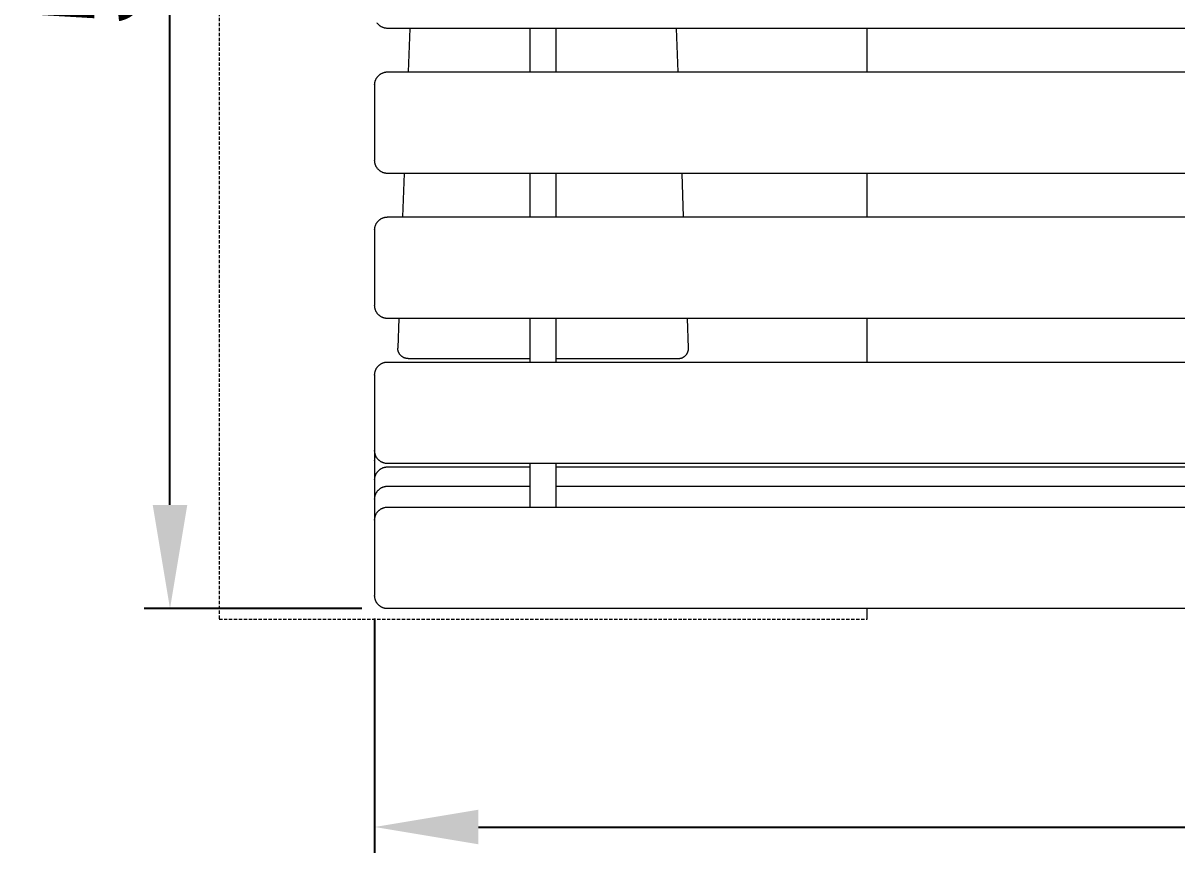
# Model space of a CAD drawing. Header units: millimetres. Extents: x -273 to 4197, y -77 to 2867.
# Drawn here: x -191.3 to 253.8, y 1053.3 to 1373.4 of the extents above; entities that cross this region are included whole.
import ezdxf

# ---------------------------------------------------------------- set-up
doc = ezdxf.new("R2010")
doc.units = ezdxf.units.MM
doc.linetypes.add('HIDDEN', pattern=[1.905, 1.27, -0.635])
for name, color, linetype, lineweight in [('ZANO_R', 7, 'Continuous', 0), ('ZANO_R_przerywana', 7, 'HIDDEN', 0), ('ZANO_W', 1, 'Continuous', 0)]:
    doc.layers.add(name, color=color, linetype=linetype, lineweight=lineweight)
doc.styles.add('Arial', font='arial.ttf')
doc.styles.get("Standard").update_dxf_attribs({"font": 'ARIALUNI.TTF'})
doc.dimstyles.new('pl i ang', dxfattribs={"dimtxt": 50, "dimasz": 50, "dimexe": 1.25, "dimexo": 0.625, "dimgap": 10, "dimtad": 1, "dimtoh": 1, "dimtxsty": 'Standard', "dimcen": 2.5, "dimclrd": 1, "dimclre": 1, "dimclrt": 1, "dimadec": 0, "dimazin": 0, "dimtfac": 1, "dimtmove": 0, "dimatfit": 3, "dimfxl": 1, "dimarcsym": 1})

# ---------------------------------------------------------------- blocks, each defined once
blk = doc.blocks.new('*D387')
at = {"layer": 'ZANO_W', "color": 1, "lineweight": -2}
for p, q in [((-60.69, 1689.46), (-144.63, 1689.46)), ((-134.63, 1187.53), (-134.63, 1649.46)), ((-60.69, 1147.53), (-144.63, 1147.53))]:
    blk.add_line(p, q, dxfattribs=at)
at = {"layer": 'ZANO_W', "color": 1}
for points in [[(-127.96, 1649.46), (-141.3, 1649.46), (-134.63, 1689.46)], [(-141.3, 1187.53), (-127.96, 1187.53), (-134.63, 1147.53)]]:
    blk.add_solid(points, dxfattribs=at)
at = {"layer": 'ZANO_W', "color": 1, "insert": (-165.05, 1418.49), "char_height": 40, "attachment_point": 5, "rotation": 90, "style": 'Arial'}
blk.add_mtext('542', dxfattribs=at)
blk = doc.blocks.new('*D388')
at = {"layer": 'ZANO_W', "color": 1, "lineweight": -2}
for p, q in [((-55.69, 1143.71), (-55.69, 1053.3)), ((1744.31, 1143.71), (1744.31, 1053.3)), ((-15.69, 1063.3), (1704.31, 1063.3))]:
    blk.add_line(p, q, dxfattribs=at)
at = {"layer": 'ZANO_W', "color": 1}
for points in [[(-15.69, 1069.97), (-15.69, 1056.64), (-55.69, 1063.3)], [(1704.31, 1056.64), (1704.31, 1069.97), (1744.31, 1063.3)]]:
    blk.add_solid(points, dxfattribs=at)
at = {"layer": 'ZANO_W', "color": 1, "insert": (844.31, 1093.73), "char_height": 40, "attachment_point": 5, "style": 'Arial'}
blk.add_mtext('1800', dxfattribs=at)

msp = doc.modelspace()

# ---------------------------------------------------------------- linework, layer by layer
at = {"layer": 'ZANO_R'}
for p, q in [((-54.67, 1373.31), (-54.78, 1373.45)), ((-54.57, 1373.17), (-54.67, 1373.31)), ((-54.46, 1373.04), (-54.57, 1373.17)), ((-54.34, 1372.92), (-54.46, 1373.04)), ((-54.23, 1372.79), (-54.34, 1372.92)), ((-54.1, 1372.68), (-54.23, 1372.79)), ((-53.98, 1372.56), (-54.1, 1372.68)), ((-53.85, 1372.45), (-53.98, 1372.56)), ((-53.71, 1372.35), (-53.85, 1372.45)), ((-53.57, 1372.25), (-53.71, 1372.35)), ((-53.43, 1372.15), (-53.57, 1372.25)), ((-53.29, 1372.06), (-53.43, 1372.15)), ((-53.14, 1371.97), (-53.29, 1372.06)), ((-52.99, 1371.89), (-53.14, 1371.97)), ((-52.84, 1371.81), (-52.99, 1371.89)), ((-52.68, 1371.74), (-52.84, 1371.81)), ((-52.52, 1371.68), (-52.68, 1371.74)), ((-52.37, 1371.62), (-52.52, 1371.68)), ((-52.2, 1371.56), (-52.37, 1371.62)), ((-52.04, 1371.52), (-52.2, 1371.56)), ((-51.87, 1371.47), (-52.04, 1371.52)), ((-51.71, 1371.43), (-51.87, 1371.47)), ((-51.54, 1371.4), (-51.71, 1371.43)), ((-51.37, 1371.38), (-51.54, 1371.4)), ((-51.2, 1371.36), (-51.37, 1371.38)), ((-51.03, 1371.34), (-51.2, 1371.36)), ((-50.86, 1371.33), (-51.03, 1371.34)), ((-50.69, 1371.33), (-50.86, 1371.33)), ((1739.31, 1371.33), (-50.69, 1371.33)), ((-42.15, 1371.33), (-42.78, 1354.54)), ((4.31, 1354.54), (4.31, 1371.33)), ((14.31, 1354.54), (14.31, 1371.33)), ((61.4, 1354.54), (60.77, 1371.33)), ((134.31, 1354.54), (134.31, 1371.33)), ((-54.34, 1352.95), (-54.23, 1353.07)), ((-54.23, 1353.07), (-54.1, 1353.19)), ((-54.1, 1353.19), (-53.98, 1353.31)), ((-53.98, 1353.31), (-53.85, 1353.42)), ((-53.85, 1353.42), (-53.71, 1353.52)), ((-53.71, 1353.52), (-53.57, 1353.62)), ((-53.57, 1353.62), (-53.43, 1353.72)), ((-53.43, 1353.72), (-53.29, 1353.81)), ((-53.29, 1353.81), (-53.14, 1353.9)), ((-53.14, 1353.9), (-52.99, 1353.98)), ((-52.99, 1353.98), (-52.84, 1354.05)), ((-52.84, 1354.05), (-52.68, 1354.12)), ((-52.68, 1354.12), (-52.52, 1354.19)), ((-52.52, 1354.19), (-52.37, 1354.25)), ((-52.37, 1354.25), (-52.2, 1354.3)), ((-52.2, 1354.3), (-52.04, 1354.35)), ((-52.04, 1354.35), (-51.87, 1354.4)), ((-51.87, 1354.4), (-51.71, 1354.43)), ((-51.71, 1354.43), (-51.54, 1354.46)), ((-51.54, 1354.46), (-51.37, 1354.49)), ((-51.37, 1354.49), (-51.2, 1354.51)), ((-51.2, 1354.51), (-51.03, 1354.53)), ((-51.03, 1354.53), (-50.86, 1354.53)), ((-50.86, 1354.53), (-50.69, 1354.54)), ((-50.69, 1354.54), (1739.31, 1354.54)), ((-55.69, 1349.71), (-55.68, 1349.88)), ((-55.69, 1349.54), (-55.69, 1349.71)), ((-55.69, 1349.54), (-55.69, 1321.56)), ((-55.68, 1349.88), (-55.66, 1350.05)), ((-55.66, 1350.05), (-55.64, 1350.22)), ((-55.64, 1350.22), (-55.62, 1350.39)), ((-55.62, 1350.39), (-55.59, 1350.55)), ((-55.59, 1350.55), (-55.55, 1350.72)), ((-55.55, 1350.72), (-55.51, 1350.89)), ((-55.51, 1350.89), (-55.46, 1351.05)), ((-55.46, 1351.05), (-55.4, 1351.21)), ((-55.4, 1351.21), (-55.34, 1351.37)), ((-55.34, 1351.37), (-55.28, 1351.53)), ((-55.28, 1351.53), (-55.21, 1351.68)), ((-55.21, 1351.68), (-55.13, 1351.84)), ((-55.13, 1351.84), (-55.05, 1351.99)), ((-55.05, 1351.99), (-54.96, 1352.14)), ((-54.96, 1352.14), (-54.87, 1352.28)), ((-54.87, 1352.28), (-54.78, 1352.42)), ((-54.78, 1352.42), (-54.67, 1352.56)), ((-54.67, 1352.56), (-54.57, 1352.69)), ((-54.57, 1352.69), (-54.46, 1352.82)), ((-54.46, 1352.82), (-54.34, 1352.95)), ((-55.69, 1321.56), (-55.69, 1320.38)), ((-55.69, 1320.21), (-55.69, 1320.38)), ((-55.68, 1320.04), (-55.69, 1320.21)), ((-55.66, 1319.87), (-55.68, 1320.04)), ((-55.64, 1319.7), (-55.66, 1319.87)), ((-55.62, 1319.53), (-55.64, 1319.7)), ((-55.59, 1319.36), (-55.62, 1319.53)), ((-55.55, 1319.2), (-55.59, 1319.36)), ((-55.51, 1319.03), (-55.55, 1319.2)), ((-55.46, 1318.87), (-55.51, 1319.03)), ((-55.4, 1318.71), (-55.46, 1318.87)), ((-55.34, 1318.55), (-55.4, 1318.71)), ((-55.28, 1318.39), (-55.34, 1318.55)), ((-55.21, 1318.23), (-55.28, 1318.39)), ((-55.13, 1318.08), (-55.21, 1318.23)), ((-55.05, 1317.93), (-55.13, 1318.08)), ((-54.96, 1317.78), (-55.05, 1317.93)), ((-54.87, 1317.64), (-54.96, 1317.78)), ((-54.78, 1317.5), (-54.87, 1317.64)), ((-54.67, 1317.36), (-54.78, 1317.5)), ((-54.57, 1317.22), (-54.67, 1317.36)), ((-54.46, 1317.09), (-54.57, 1317.22)), ((-54.34, 1316.97), (-54.46, 1317.09)), ((-54.23, 1316.84), (-54.34, 1316.97)), ((-54.1, 1316.73), (-54.23, 1316.84)), ((-53.98, 1316.61), (-54.1, 1316.73)), ((-53.85, 1316.5), (-53.98, 1316.61)), ((-53.71, 1316.4), (-53.85, 1316.5)), ((-53.57, 1316.3), (-53.71, 1316.4)), ((-53.43, 1316.2), (-53.57, 1316.3)), ((-53.29, 1316.11), (-53.43, 1316.2)), ((-53.14, 1316.02), (-53.29, 1316.11)), ((-52.99, 1315.94), (-53.14, 1316.02)), ((-52.84, 1315.86), (-52.99, 1315.94)), ((-52.68, 1315.79), (-52.84, 1315.86)), ((-52.52, 1315.73), (-52.68, 1315.79)), ((-52.37, 1315.67), (-52.52, 1315.73)), ((-52.2, 1315.61), (-52.37, 1315.67)), ((-52.04, 1315.57), (-52.2, 1315.61)), ((-51.87, 1315.52), (-52.04, 1315.57)), ((-51.71, 1315.48), (-51.87, 1315.52)), ((-51.54, 1315.45), (-51.71, 1315.48)), ((-51.37, 1315.43), (-51.54, 1315.45)), ((-51.2, 1315.41), (-51.37, 1315.43)), ((-51.03, 1315.39), (-51.2, 1315.41)), ((-50.86, 1315.38), (-51.03, 1315.39)), ((-50.69, 1315.38), (-50.86, 1315.38)), ((1739.31, 1315.38), (-50.69, 1315.38)), ((-44.26, 1315.38), (-44.89, 1298.59)), ((4.31, 1298.59), (4.31, 1315.38)), ((14.31, 1298.59), (14.31, 1315.38)), ((63.51, 1298.59), (62.87, 1315.38)), ((134.31, 1298.59), (134.31, 1315.38)), ((-55.46, 1295.1), (-55.4, 1295.26)), ((-55.4, 1295.26), (-55.34, 1295.42)), ((-55.34, 1295.42), (-55.28, 1295.58)), ((-55.28, 1295.58), (-55.21, 1295.73)), ((-55.21, 1295.73), (-55.13, 1295.89)), ((-55.13, 1295.89), (-55.05, 1296.04)), ((-55.05, 1296.04), (-54.96, 1296.19)), ((-54.96, 1296.19), (-54.87, 1296.33)), ((-54.87, 1296.33), (-54.78, 1296.47)), ((-54.78, 1296.47), (-54.67, 1296.61)), ((-54.67, 1296.61), (-54.57, 1296.74)), ((-54.57, 1296.74), (-54.46, 1296.87)), ((-54.46, 1296.87), (-54.34, 1297)), ((-54.34, 1297), (-54.23, 1297.12)), ((-54.23, 1297.12), (-54.1, 1297.24)), ((-54.1, 1297.24), (-53.98, 1297.36)), ((-53.98, 1297.36), (-53.85, 1297.47)), ((-53.85, 1297.47), (-53.71, 1297.57)), ((-53.71, 1297.57), (-53.57, 1297.67)), ((-53.57, 1297.67), (-53.43, 1297.77)), ((-53.43, 1297.77), (-53.29, 1297.86)), ((-53.29, 1297.86), (-53.14, 1297.95)), ((-53.14, 1297.95), (-52.99, 1298.03)), ((-52.99, 1298.03), (-52.84, 1298.1)), ((-52.84, 1298.1), (-52.68, 1298.17)), ((-52.68, 1298.17), (-52.52, 1298.24)), ((-52.52, 1298.24), (-52.37, 1298.3)), ((-52.37, 1298.3), (-52.2, 1298.35)), ((-52.2, 1298.35), (-52.04, 1298.4)), ((-52.04, 1298.4), (-51.87, 1298.45)), ((-51.87, 1298.45), (-51.71, 1298.48)), ((-51.71, 1298.48), (-51.54, 1298.51)), ((-51.54, 1298.51), (-51.37, 1298.54)), ((-51.37, 1298.54), (-51.2, 1298.56)), ((-51.2, 1298.56), (-51.03, 1298.58)), ((-51.03, 1298.58), (-50.86, 1298.58)), ((-50.86, 1298.58), (-50.69, 1298.59)), ((-50.69, 1298.59), (1739.31, 1298.59)), ((-55.69, 1293.76), (-55.68, 1293.93)), ((-55.69, 1293.59), (-55.69, 1293.76)), ((-55.69, 1293.59), (-55.69, 1265.61)), ((-55.68, 1293.93), (-55.66, 1294.1)), ((-55.66, 1294.1), (-55.64, 1294.27)), ((-55.64, 1294.27), (-55.62, 1294.44)), ((-55.62, 1294.44), (-55.59, 1294.6)), ((-55.59, 1294.6), (-55.55, 1294.77)), ((-55.55, 1294.77), (-55.51, 1294.94)), ((-55.51, 1294.94), (-55.46, 1295.1)), ((-55.69, 1265.61), (-55.69, 1264.43)), ((-55.69, 1264.26), (-55.69, 1264.43)), ((-55.68, 1264.09), (-55.69, 1264.26)), ((-55.66, 1263.92), (-55.68, 1264.09)), ((-55.64, 1263.75), (-55.66, 1263.92)), ((-55.62, 1263.58), (-55.64, 1263.75)), ((-55.59, 1263.41), (-55.62, 1263.58)), ((-55.55, 1263.25), (-55.59, 1263.41)), ((-55.51, 1263.08), (-55.55, 1263.25)), ((-55.46, 1262.92), (-55.51, 1263.08)), ((-55.4, 1262.76), (-55.46, 1262.92)), ((-55.34, 1262.6), (-55.4, 1262.76)), ((-55.28, 1262.44), (-55.34, 1262.6)), ((-55.21, 1262.28), (-55.28, 1262.44)), ((-55.13, 1262.13), (-55.21, 1262.28)), ((-55.05, 1261.98), (-55.13, 1262.13)), ((-54.96, 1261.83), (-55.05, 1261.98)), ((-54.87, 1261.69), (-54.96, 1261.83)), ((-54.78, 1261.55), (-54.87, 1261.69)), ((-54.67, 1261.41), (-54.78, 1261.55)), ((-54.57, 1261.27), (-54.67, 1261.41)), ((-54.46, 1261.14), (-54.57, 1261.27)), ((-54.34, 1261.02), (-54.46, 1261.14)), ((-54.23, 1260.89), (-54.34, 1261.02)), ((-54.1, 1260.78), (-54.23, 1260.89)), ((-53.98, 1260.66), (-54.1, 1260.78)), ((-53.85, 1260.55), (-53.98, 1260.66)), ((-53.71, 1260.45), (-53.85, 1260.55)), ((-53.57, 1260.35), (-53.71, 1260.45)), ((-53.43, 1260.25), (-53.57, 1260.35)), ((-53.29, 1260.16), (-53.43, 1260.25)), ((-53.14, 1260.07), (-53.29, 1260.16)), ((-52.99, 1259.99), (-53.14, 1260.07)), ((-52.84, 1259.91), (-52.99, 1259.99)), ((-52.68, 1259.84), (-52.84, 1259.91)), ((-52.52, 1259.78), (-52.68, 1259.84)), ((-52.37, 1259.72), (-52.52, 1259.78)), ((-52.2, 1259.66), (-52.37, 1259.72)), ((-52.04, 1259.62), (-52.2, 1259.66)), ((-51.87, 1259.57), (-52.04, 1259.62)), ((-51.71, 1259.53), (-51.87, 1259.57)), ((-51.54, 1259.5), (-51.71, 1259.53)), ((-51.37, 1259.48), (-51.54, 1259.5)), ((-51.2, 1259.46), (-51.37, 1259.48)), ((-51.03, 1259.44), (-51.2, 1259.46)), ((-50.86, 1259.43), (-51.03, 1259.44)), ((-50.69, 1259.43), (-50.86, 1259.43)), ((1739.31, 1259.43), (-50.69, 1259.43)), ((-46.36, 1259.43), (-46.78, 1248.14)), ((4.31, 1242.64), (4.31, 1259.43)), ((14.31, 1242.64), (14.31, 1259.43)), ((65.4, 1248.14), (64.98, 1259.43)), ((134.31, 1242.64), (134.31, 1259.43)), ((-46.78, 1248.14), (-46.79, 1248.06)), ((-46.79, 1248.06), (-46.79, 1247.99)), ((-46.79, 1247.85), (-46.79, 1247.99)), ((-46.78, 1247.71), (-46.79, 1247.85)), ((-46.77, 1247.58), (-46.78, 1247.71)), ((-46.75, 1247.44), (-46.77, 1247.58)), ((-46.73, 1247.31), (-46.75, 1247.44)), ((-46.7, 1247.17), (-46.73, 1247.31)), ((-46.67, 1247.04), (-46.7, 1247.17)), ((-46.64, 1246.91), (-46.67, 1247.04)), ((-46.6, 1246.78), (-46.64, 1246.91)), ((-46.56, 1246.65), (-46.6, 1246.78)), ((-46.51, 1246.52), (-46.56, 1246.65)), ((-46.46, 1246.39), (-46.51, 1246.52)), ((-46.4, 1246.27), (-46.46, 1246.39)), ((-46.34, 1246.15), (-46.4, 1246.27)), ((64.96, 1246.15), (65.02, 1246.28)), ((65.02, 1246.28), (65.08, 1246.4)), ((65.08, 1246.4), (65.13, 1246.53)), ((65.13, 1246.53), (65.18, 1246.66)), ((65.18, 1246.66), (65.22, 1246.79)), ((65.22, 1246.79), (65.26, 1246.92)), ((65.26, 1246.92), (65.3, 1247.05)), ((65.3, 1247.05), (65.32, 1247.18)), ((65.32, 1247.18), (65.35, 1247.32)), ((65.35, 1247.32), (65.37, 1247.45)), ((65.37, 1247.45), (65.39, 1247.59)), ((65.39, 1247.59), (65.4, 1247.73)), ((65.41, 1248), (65.4, 1248.14)), ((65.4, 1247.86), (65.41, 1248)), ((65.4, 1247.73), (65.4, 1247.86)), ((-53.57, 1241.72), (-53.43, 1241.82)), ((-53.43, 1241.82), (-53.29, 1241.91)), ((-53.29, 1241.91), (-53.14, 1242)), ((-53.14, 1242), (-52.99, 1242.08)), ((-52.99, 1242.08), (-52.84, 1242.15)), ((-52.84, 1242.15), (-52.68, 1242.22)), ((-52.68, 1242.22), (-52.52, 1242.29)), ((-52.52, 1242.29), (-52.37, 1242.35)), ((-52.37, 1242.35), (-52.2, 1242.4)), ((-52.2, 1242.4), (-52.04, 1242.45)), ((-52.04, 1242.45), (-51.87, 1242.5)), ((-51.87, 1242.5), (-51.71, 1242.53)), ((-51.71, 1242.53), (-51.54, 1242.56)), ((-51.54, 1242.56), (-51.37, 1242.59)), ((-51.37, 1242.59), (-51.2, 1242.61)), ((-51.2, 1242.61), (-51.03, 1242.63)), ((-51.03, 1242.63), (-50.86, 1242.63)), ((-50.86, 1242.63), (-50.69, 1242.64)), ((-50.69, 1242.64), (1739.31, 1242.64)), ((-46.27, 1246.03), (-46.34, 1246.15)), ((-46.21, 1245.91), (-46.27, 1246.03)), ((-46.13, 1245.79), (-46.21, 1245.91)), ((-46.06, 1245.68), (-46.13, 1245.79)), ((-45.97, 1245.57), (-46.06, 1245.68)), ((-45.89, 1245.46), (-45.97, 1245.57)), ((-45.8, 1245.36), (-45.89, 1245.46)), ((-45.71, 1245.26), (-45.8, 1245.36)), ((-45.62, 1245.16), (-45.71, 1245.26)), ((-45.52, 1245.06), (-45.62, 1245.16)), ((-45.42, 1244.97), (-45.52, 1245.06)), ((-45.31, 1244.88), (-45.42, 1244.97)), ((-45.2, 1244.8), (-45.31, 1244.88)), ((-45.09, 1244.72), (-45.2, 1244.8)), ((-44.98, 1244.64), (-45.09, 1244.72)), ((-44.87, 1244.57), (-44.98, 1244.64)), ((-44.75, 1244.5), (-44.87, 1244.57)), ((-44.63, 1244.44), (-44.75, 1244.5)), ((-44.51, 1244.37), (-44.63, 1244.44)), ((-44.38, 1244.32), (-44.51, 1244.37)), ((-44.25, 1244.27), (-44.38, 1244.32)), ((-44.13, 1244.22), (-44.25, 1244.27)), ((-44, 1244.17), (-44.13, 1244.22)), ((-43.87, 1244.14), (-44, 1244.17)), ((-43.73, 1244.1), (-43.87, 1244.14)), ((-43.6, 1244.07), (-43.73, 1244.1)), ((-43.47, 1244.04), (-43.6, 1244.07)), ((-43.33, 1244.02), (-43.47, 1244.04)), ((-43.2, 1244.01), (-43.33, 1244.02)), ((-43.06, 1244), (-43.2, 1244.01)), ((-42.92, 1243.99), (-43.06, 1244)), ((-42.79, 1243.99), (-42.92, 1243.99)), ((-42.79, 1243.99), (4.31, 1243.99)), ((14.31, 1243.99), (61.41, 1243.99)), ((61.41, 1243.99), (61.54, 1243.99)), ((61.54, 1243.99), (61.68, 1244)), ((61.68, 1244), (61.82, 1244.01)), ((61.82, 1244.01), (61.95, 1244.02)), ((61.95, 1244.02), (62.09, 1244.05)), ((62.09, 1244.05), (62.22, 1244.07)), ((62.22, 1244.07), (62.36, 1244.1)), ((62.36, 1244.1), (62.49, 1244.14)), ((62.49, 1244.14), (62.62, 1244.17)), ((62.62, 1244.17), (62.75, 1244.22)), ((62.75, 1244.22), (62.88, 1244.27)), ((62.88, 1244.27), (63, 1244.32)), ((63, 1244.32), (63.13, 1244.38)), ((63.13, 1244.38), (63.25, 1244.44)), ((63.25, 1244.44), (63.37, 1244.5)), ((63.37, 1244.5), (63.49, 1244.57)), ((63.49, 1244.57), (63.6, 1244.64)), ((63.6, 1244.64), (63.72, 1244.72)), ((63.72, 1244.72), (63.83, 1244.8)), ((63.83, 1244.8), (63.93, 1244.89)), ((63.93, 1244.89), (64.04, 1244.98)), ((64.04, 1244.98), (64.14, 1245.07)), ((64.14, 1245.07), (64.24, 1245.16)), ((64.24, 1245.16), (64.33, 1245.26)), ((64.33, 1245.26), (64.43, 1245.36)), ((64.43, 1245.36), (64.51, 1245.47)), ((64.51, 1245.47), (64.6, 1245.58)), ((64.6, 1245.58), (64.68, 1245.69)), ((64.68, 1245.69), (64.76, 1245.8)), ((64.76, 1245.8), (64.83, 1245.92)), ((64.83, 1245.92), (64.9, 1246.03)), ((64.9, 1246.03), (64.96, 1246.15)), ((-55.69, 1237.81), (-55.68, 1237.98)), ((-55.69, 1237.64), (-55.69, 1237.81)), ((-55.69, 1237.64), (-55.69, 1209.66)), ((-55.68, 1237.98), (-55.66, 1238.15)), ((-55.66, 1238.15), (-55.64, 1238.32)), ((-55.64, 1238.32), (-55.62, 1238.49)), ((-55.62, 1238.49), (-55.59, 1238.65)), ((-55.59, 1238.65), (-55.55, 1238.82)), ((-55.55, 1238.82), (-55.51, 1238.99)), ((-55.51, 1238.99), (-55.46, 1239.15)), ((-55.46, 1239.15), (-55.4, 1239.31)), ((-55.4, 1239.31), (-55.34, 1239.47)), ((-55.34, 1239.47), (-55.28, 1239.63)), ((-55.28, 1239.63), (-55.21, 1239.78)), ((-55.21, 1239.78), (-55.13, 1239.94)), ((-55.13, 1239.94), (-55.05, 1240.09)), ((-55.05, 1240.09), (-54.96, 1240.24)), ((-54.96, 1240.24), (-54.87, 1240.38)), ((-54.87, 1240.38), (-54.78, 1240.52)), ((-54.78, 1240.52), (-54.67, 1240.66)), ((-54.67, 1240.66), (-54.57, 1240.79)), ((-54.57, 1240.79), (-54.46, 1240.92)), ((-54.46, 1240.92), (-54.34, 1241.05)), ((-54.34, 1241.05), (-54.23, 1241.17)), ((-54.23, 1241.17), (-54.1, 1241.29)), ((-54.1, 1241.29), (-53.98, 1241.41)), ((-53.98, 1241.41), (-53.85, 1241.52)), ((-53.85, 1241.52), (-53.71, 1241.62)), ((-53.71, 1241.62), (-53.57, 1241.72)), ((-55.69, 1209.66), (-55.69, 1208.48)), ((-55.69, 1208.31), (-55.69, 1208.48)), ((-55.69, 1208.36), (-55.69, 1204.76)), ((-55.68, 1208.14), (-55.69, 1208.31)), ((-55.66, 1207.97), (-55.68, 1208.14)), ((-55.64, 1207.8), (-55.66, 1207.97)), ((-55.62, 1207.63), (-55.64, 1207.8)), ((-55.59, 1207.46), (-55.62, 1207.63)), ((-55.55, 1207.3), (-55.59, 1207.46)), ((-55.51, 1207.13), (-55.55, 1207.3)), ((-55.46, 1206.97), (-55.51, 1207.13)), ((-55.47, 1206.1), (-55.42, 1206.25)), ((-55.4, 1206.81), (-55.46, 1206.97)), ((-55.42, 1206.25), (-55.37, 1206.41)), ((-55.34, 1206.65), (-55.4, 1206.81)), ((-55.37, 1206.41), (-55.31, 1206.56)), ((-55.28, 1206.49), (-55.34, 1206.65)), ((-55.21, 1206.33), (-55.28, 1206.49)), ((-55.13, 1206.18), (-55.21, 1206.33)), ((-55.05, 1206.03), (-55.13, 1206.18)), ((-55.69, 1204.8), (-55.68, 1204.97)), ((-55.69, 1204.64), (-55.69, 1204.8)), ((-55.69, 1204.64), (-55.69, 1200.92)), ((-55.68, 1204.97), (-55.67, 1205.13)), ((-55.67, 1205.13), (-55.65, 1205.29)), ((-55.65, 1205.29), (-55.62, 1205.46)), ((-55.62, 1205.46), (-55.59, 1205.62)), ((-55.59, 1205.62), (-55.56, 1205.78)), ((-55.56, 1205.78), (-55.52, 1205.94)), ((-55.52, 1205.94), (-55.47, 1206.1)), ((-54.96, 1205.88), (-55.05, 1206.03)), ((-54.87, 1205.74), (-54.96, 1205.88)), ((-54.78, 1205.6), (-54.87, 1205.74)), ((-54.67, 1205.46), (-54.78, 1205.6)), ((-54.57, 1205.32), (-54.67, 1205.46)), ((-54.46, 1205.19), (-54.57, 1205.32)), ((-54.34, 1205.07), (-54.46, 1205.19)), ((-54.23, 1204.94), (-54.34, 1205.07)), ((-54.1, 1204.83), (-54.23, 1204.94)), ((-53.98, 1204.71), (-54.1, 1204.83)), ((-53.85, 1204.6), (-53.98, 1204.71)), ((-53.71, 1204.5), (-53.85, 1204.6)), ((-53.57, 1204.4), (-53.71, 1204.5)), ((-53.43, 1204.3), (-53.57, 1204.4)), ((-53.29, 1204.21), (-53.43, 1204.3)), ((-53.14, 1204.12), (-53.29, 1204.21)), ((-52.99, 1204.04), (-53.14, 1204.12)), ((-52.84, 1203.96), (-52.99, 1204.04)), ((-52.68, 1203.89), (-52.84, 1203.96)), ((-52.84, 1201.71), (-52.68, 1201.78)), ((-52.52, 1203.83), (-52.68, 1203.89)), ((-52.68, 1201.78), (-52.52, 1201.84)), ((-52.37, 1203.77), (-52.52, 1203.83)), ((-52.52, 1201.84), (-52.37, 1201.9)), ((-52.2, 1203.71), (-52.37, 1203.77)), ((-52.37, 1201.9), (-52.2, 1201.96)), ((-52.04, 1203.67), (-52.2, 1203.71)), ((-52.2, 1201.96), (-52.04, 1202.01)), ((-51.87, 1203.62), (-52.04, 1203.67)), ((-52.04, 1202.01), (-51.87, 1202.05)), ((-51.71, 1203.58), (-51.87, 1203.62)), ((-51.87, 1202.05), (-51.71, 1202.09)), ((-51.54, 1203.55), (-51.71, 1203.58)), ((-51.71, 1202.09), (-51.54, 1202.12)), ((-51.37, 1203.53), (-51.54, 1203.55)), ((-51.54, 1202.12), (-51.37, 1202.15)), ((-51.2, 1203.51), (-51.37, 1203.53)), ((-51.37, 1202.15), (-51.2, 1202.17)), ((-51.03, 1203.49), (-51.2, 1203.51)), ((-51.2, 1202.17), (-51.03, 1202.18)), ((-50.86, 1203.48), (-51.03, 1203.49)), ((-51.03, 1202.18), (-50.86, 1202.19)), ((-50.69, 1203.48), (-50.86, 1203.48)), ((-50.86, 1202.19), (-50.69, 1202.19)), ((1739.31, 1203.48), (-50.69, 1203.48)), ((-50.69, 1202.19), (4.31, 1202.19)), ((4.31, 1186.69), (4.31, 1203.48)), ((14.31, 1186.69), (14.31, 1203.48)), ((14.31, 1202.19), (839.31, 1202.19)), ((-55.69, 1200.92), (-55.69, 1197.31)), ((-55.69, 1197.36), (-55.68, 1197.53)), ((-55.69, 1197.19), (-55.69, 1197.36)), ((-55.68, 1197.53), (-55.66, 1197.7)), ((-55.66, 1197.7), (-55.64, 1197.87)), ((-55.64, 1197.87), (-55.62, 1198.04)), ((-55.62, 1198.04), (-55.59, 1198.21)), ((-55.59, 1198.21), (-55.55, 1198.38)), ((-55.55, 1198.38), (-55.51, 1198.54)), ((-55.51, 1198.54), (-55.46, 1198.71)), ((-55.46, 1198.71), (-55.4, 1198.87)), ((-55.4, 1198.87), (-55.34, 1199.03)), ((-55.34, 1199.03), (-55.28, 1199.18)), ((-55.28, 1199.18), (-55.21, 1199.34)), ((-55.21, 1199.34), (-55.13, 1199.49)), ((-55.13, 1199.49), (-55.05, 1199.64)), ((-55.05, 1199.64), (-54.96, 1199.79)), ((-54.96, 1199.79), (-54.87, 1199.94)), ((-54.87, 1199.94), (-54.78, 1200.08)), ((-54.78, 1200.08), (-54.67, 1200.21)), ((-54.67, 1200.21), (-54.57, 1200.35)), ((-54.57, 1200.35), (-54.46, 1200.48)), ((-54.46, 1200.48), (-54.34, 1200.61)), ((-54.34, 1200.61), (-54.23, 1200.73)), ((-54.23, 1200.73), (-54.1, 1200.85)), ((-54.1, 1200.85), (-53.98, 1200.96)), ((-53.98, 1200.96), (-53.85, 1201.07)), ((-53.85, 1201.07), (-53.71, 1201.18)), ((-53.71, 1201.18), (-53.57, 1201.28)), ((-53.57, 1201.28), (-53.43, 1201.37)), ((-53.43, 1201.37), (-53.29, 1201.47)), ((-53.29, 1201.47), (-53.14, 1201.55)), ((-53.14, 1201.55), (-52.99, 1201.63)), ((-52.99, 1201.63), (-52.84, 1201.71)), ((-55.69, 1197.19), (-55.69, 1193.47)), ((-55.69, 1193.47), (-55.69, 1189.86)), ((-54.67, 1192.77), (-54.57, 1192.9)), ((-54.57, 1192.9), (-54.46, 1193.03)), ((-54.46, 1193.03), (-54.34, 1193.16)), ((-54.34, 1193.16), (-54.23, 1193.28)), ((-54.23, 1193.28), (-54.1, 1193.4)), ((-54.1, 1193.4), (-53.98, 1193.51)), ((-53.98, 1193.51), (-53.85, 1193.62)), ((-53.85, 1193.62), (-53.71, 1193.73)), ((-53.71, 1193.73), (-53.57, 1193.83)), ((-53.57, 1193.83), (-53.43, 1193.93)), ((-53.43, 1193.93), (-53.29, 1194.02)), ((-53.29, 1194.02), (-53.14, 1194.1)), ((-53.14, 1194.1), (-52.99, 1194.19)), ((-52.99, 1194.19), (-52.84, 1194.26)), ((-52.84, 1194.26), (-52.68, 1194.33)), ((-52.68, 1194.33), (-52.52, 1194.4)), ((-52.52, 1194.4), (-52.37, 1194.46)), ((-52.37, 1194.46), (-52.2, 1194.51)), ((-52.2, 1194.51), (-52.04, 1194.56)), ((-52.04, 1194.56), (-51.87, 1194.6)), ((-51.87, 1194.6), (-51.71, 1194.64)), ((-51.71, 1194.64), (-51.54, 1194.67)), ((-51.54, 1194.67), (-51.37, 1194.7)), ((-51.37, 1194.7), (-51.2, 1194.72)), ((-51.2, 1194.72), (-51.03, 1194.73)), ((-51.03, 1194.73), (-50.86, 1194.74)), ((-50.86, 1194.74), (-50.69, 1194.75)), ((-50.69, 1194.75), (4.31, 1194.75)), ((14.31, 1194.75), (839.31, 1194.75)), ((-55.69, 1189.92), (-55.68, 1190.09)), ((-55.69, 1189.75), (-55.69, 1189.92)), ((-55.69, 1189.75), (-55.69, 1186.02)), ((-55.68, 1190.09), (-55.66, 1190.26)), ((-55.66, 1190.26), (-55.64, 1190.43)), ((-55.64, 1190.43), (-55.62, 1190.6)), ((-55.62, 1190.6), (-55.59, 1190.76)), ((-55.59, 1190.76), (-55.55, 1190.93)), ((-55.55, 1190.93), (-55.51, 1191.09)), ((-55.51, 1191.09), (-55.46, 1191.26)), ((-55.46, 1191.26), (-55.4, 1191.42)), ((-55.4, 1191.42), (-55.34, 1191.58)), ((-55.34, 1191.58), (-55.28, 1191.74)), ((-55.28, 1191.74), (-55.21, 1191.89)), ((-55.21, 1191.89), (-55.13, 1192.05)), ((-55.13, 1192.05), (-55.05, 1192.2)), ((-55.05, 1192.2), (-54.96, 1192.34)), ((-54.96, 1192.34), (-54.87, 1192.49)), ((-54.87, 1192.49), (-54.78, 1192.63)), ((-54.78, 1192.63), (-54.67, 1192.77)), ((-55.69, 1186.02), (-55.69, 1181.81)), ((-55.21, 1183.83), (-55.13, 1183.99)), ((-55.13, 1183.99), (-55.05, 1184.14)), ((-55.05, 1184.14), (-54.96, 1184.29)), ((-54.96, 1184.29), (-54.87, 1184.43)), ((-54.87, 1184.43), (-54.78, 1184.57)), ((-54.78, 1184.57), (-54.67, 1184.71)), ((-54.67, 1184.71), (-54.57, 1184.84)), ((-54.57, 1184.84), (-54.46, 1184.97)), ((-54.46, 1184.97), (-54.34, 1185.1)), ((-54.34, 1185.1), (-54.23, 1185.22)), ((-54.23, 1185.22), (-54.1, 1185.34)), ((-54.1, 1185.34), (-53.98, 1185.46)), ((-53.98, 1185.46), (-53.85, 1185.57)), ((-53.85, 1185.57), (-53.71, 1185.67)), ((-53.71, 1185.67), (-53.57, 1185.77)), ((-53.57, 1185.77), (-53.43, 1185.87)), ((-53.43, 1185.87), (-53.29, 1185.96)), ((-53.29, 1185.96), (-53.14, 1186.05)), ((-53.14, 1186.05), (-52.99, 1186.13)), ((-52.99, 1186.13), (-52.84, 1186.2)), ((-52.84, 1186.2), (-52.68, 1186.27)), ((-52.68, 1186.27), (-52.52, 1186.34)), ((-52.52, 1186.34), (-52.37, 1186.4)), ((-52.37, 1186.4), (-52.2, 1186.45)), ((-52.2, 1186.45), (-52.04, 1186.5)), ((-52.04, 1186.5), (-51.87, 1186.55)), ((-51.87, 1186.55), (-51.71, 1186.58)), ((-51.71, 1186.58), (-51.54, 1186.61)), ((-51.54, 1186.61), (-51.37, 1186.64)), ((-51.37, 1186.64), (-51.2, 1186.66)), ((-51.2, 1186.66), (-51.03, 1186.68)), ((-51.03, 1186.68), (-50.86, 1186.68)), ((-50.86, 1186.68), (-50.69, 1186.69)), ((-50.69, 1186.69), (1739.31, 1186.69)), ((-55.69, 1181.86), (-55.68, 1182.03)), ((-55.69, 1181.69), (-55.69, 1181.86)), ((-55.69, 1181.69), (-55.69, 1153.71)), ((-55.68, 1182.03), (-55.66, 1182.2)), ((-55.66, 1182.2), (-55.64, 1182.37)), ((-55.64, 1182.37), (-55.62, 1182.54)), ((-55.62, 1182.54), (-55.59, 1182.7)), ((-55.59, 1182.7), (-55.55, 1182.87)), ((-55.55, 1182.87), (-55.51, 1183.04)), ((-55.51, 1183.04), (-55.46, 1183.2)), ((-55.46, 1183.2), (-55.4, 1183.36)), ((-55.4, 1183.36), (-55.34, 1183.52)), ((-55.34, 1183.52), (-55.28, 1183.68)), ((-55.28, 1183.68), (-55.21, 1183.83)), ((-55.69, 1153.71), (-55.69, 1152.53)), ((-55.69, 1152.36), (-55.69, 1152.53)), ((-55.68, 1152.19), (-55.69, 1152.36)), ((-55.66, 1152.02), (-55.68, 1152.19)), ((-55.64, 1151.85), (-55.66, 1152.02)), ((-55.62, 1151.68), (-55.64, 1151.85)), ((-55.59, 1151.51), (-55.62, 1151.68)), ((-55.55, 1151.35), (-55.59, 1151.51)), ((-55.51, 1151.18), (-55.55, 1151.35)), ((-55.46, 1151.02), (-55.51, 1151.18)), ((-55.4, 1150.86), (-55.46, 1151.02)), ((-55.34, 1150.7), (-55.4, 1150.86)), ((-55.28, 1150.54), (-55.34, 1150.7)), ((-55.21, 1150.38), (-55.28, 1150.54)), ((-55.13, 1150.23), (-55.21, 1150.38)), ((-55.05, 1150.08), (-55.13, 1150.23)), ((-54.96, 1149.93), (-55.05, 1150.08)), ((-54.87, 1149.79), (-54.96, 1149.93)), ((-54.78, 1149.65), (-54.87, 1149.79)), ((-54.67, 1149.51), (-54.78, 1149.65)), ((-54.57, 1149.37), (-54.67, 1149.51)), ((-54.46, 1149.24), (-54.57, 1149.37)), ((-54.34, 1149.12), (-54.46, 1149.24)), ((-54.23, 1148.99), (-54.34, 1149.12)), ((-54.1, 1148.88), (-54.23, 1148.99)), ((-53.98, 1148.76), (-54.1, 1148.88)), ((-53.85, 1148.65), (-53.98, 1148.76)), ((-53.71, 1148.55), (-53.85, 1148.65)), ((-53.57, 1148.45), (-53.71, 1148.55)), ((-53.43, 1148.35), (-53.57, 1148.45)), ((-53.29, 1148.26), (-53.43, 1148.35)), ((-53.14, 1148.17), (-53.29, 1148.26)), ((-52.99, 1148.09), (-53.14, 1148.17)), ((-52.84, 1148.01), (-52.99, 1148.09)), ((-52.68, 1147.94), (-52.84, 1148.01)), ((-52.52, 1147.88), (-52.68, 1147.94)), ((-52.37, 1147.82), (-52.52, 1147.88)), ((-52.2, 1147.76), (-52.37, 1147.82)), ((-52.04, 1147.72), (-52.2, 1147.76)), ((-51.87, 1147.67), (-52.04, 1147.72)), ((-51.71, 1147.63), (-51.87, 1147.67)), ((-51.54, 1147.6), (-51.71, 1147.63)), ((-51.37, 1147.58), (-51.54, 1147.6)), ((-51.2, 1147.56), (-51.37, 1147.58)), ((-51.03, 1147.54), (-51.2, 1147.56)), ((-50.86, 1147.53), (-51.03, 1147.54)), ((-50.69, 1147.53), (-50.86, 1147.53)), ((1739.31, 1147.53), (-50.69, 1147.53)), ((134.31, 1143.49), (134.31, 1147.53))]:
    msp.add_line(p, q, dxfattribs=at)
at = {"layer": 'ZANO_R_przerywana'}
for p, q in [((-115.69, 1693.49), (-115.69, 1143.49)), ((-115.69, 1143.49), (134.31, 1143.49))]:
    msp.add_line(p, q, dxfattribs=at)

# ---------------------------------------------------------------- dimensions: what is measured, and where the dimension line sits
at = {"layer": 'ZANO_W'}
dim = msp.add_linear_dim(base=(-134.63, 1689.46), p1=(-50.69, 1147.53), p2=(-50.69, 1689.46), angle=90, dimstyle='pl i ang', override={"dimtxt": 40, "dimasz": 40, "dimexe": 10, "dimexo": 10, "dimtoh": 0, "dimdec": 0, "dimtxsty": 'Arial', "dimtdec": 0, "dimtmove": 1}, dxfattribs=at)
dim.commit()
dim.dimension.update_dxf_attribs({"geometry": '*D387', "text_midpoint": (-165.05, 1418.49)})
dim = msp.add_linear_dim(base=(1744.31, 1063.3), p1=(-55.69, 1153.71), p2=(1744.31, 1153.71), dimstyle='pl i ang', override={"dimtxt": 40, "dimasz": 40, "dimexe": 10, "dimexo": 10, "dimtoh": 0, "dimdec": 0, "dimtxsty": 'Arial', "dimtdec": 0, "dimtmove": 1}, dxfattribs=at)
dim.commit()
dim.dimension.update_dxf_attribs({"geometry": '*D388', "text_midpoint": (844.31, 1093.73)})

doc.saveas('drawing.dxf')
